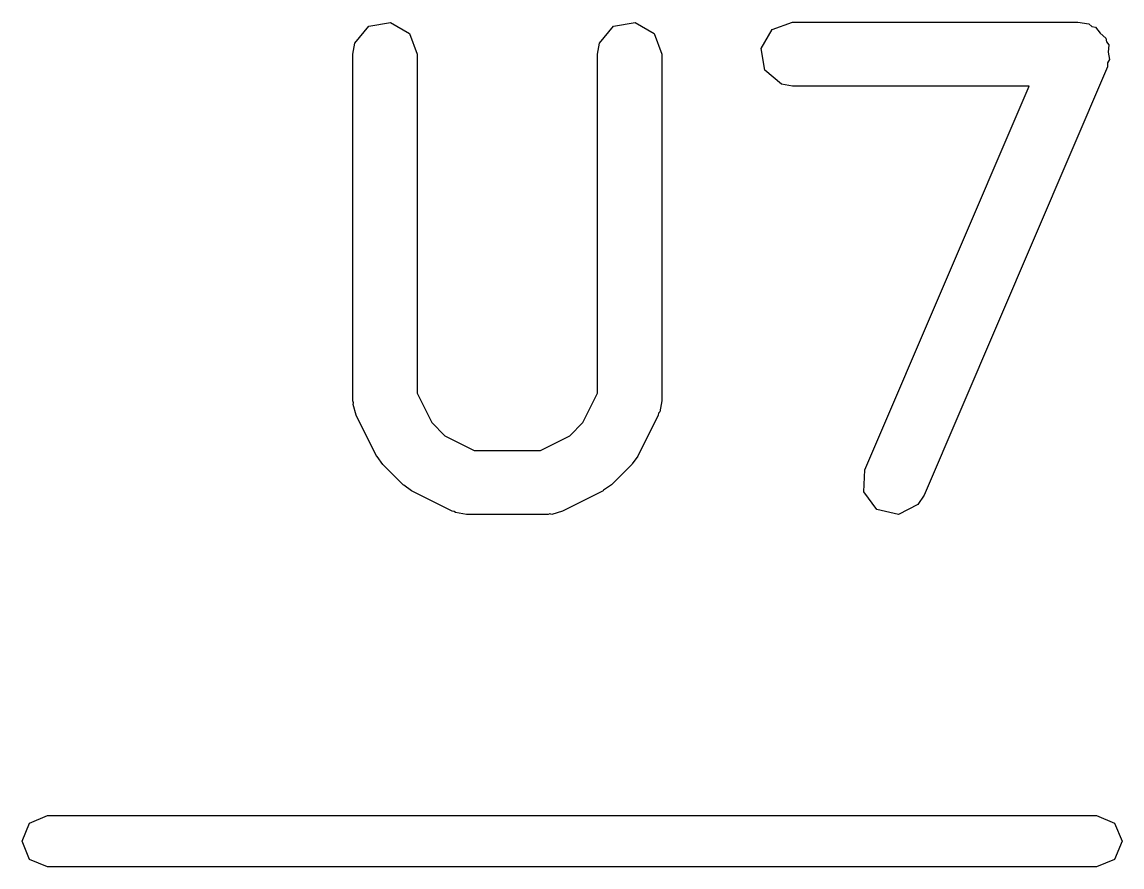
# Model space of a CAD drawing. Extents: x 0 to 1.5, y 0.2 to 4.97.
# Drawn here: x 1.1531 to 1.2543, y 4.8917 to 4.9694 of the extents above; entities that cross this region are included whole.
import ezdxf

# ---------------------------------------------------------------- set-up
doc = ezdxf.new("R2010")
doc.units = 0
doc.header["$MEASUREMENT"] = 0
doc.layers.add('BLACK', color=7, linetype='CONTINUOUS')

msp = doc.modelspace()

# ---------------------------------------------------------------- linework, layer by layer
at = {"layer": 'BLACK', "linetype": 'CONTINUOUS'}
for p, q in [((1.18376, 4.96745), (1.18506, 4.969)), ((1.18506, 4.969), (1.18705, 4.96935)), ((1.18705, 4.96935), (1.1888, 4.96834)), ((1.20626, 4.96745), (1.20756, 4.969)), ((1.20756, 4.969), (1.20955, 4.96935)), ((1.20955, 4.96935), (1.2113, 4.96834)), ((1.22214, 4.9687), (1.22403, 4.96939)), ((1.22403, 4.96939), (1.25028, 4.96939)), ((1.25028, 4.96939), (1.25129, 4.96922)), ((1.25129, 4.96922), (1.25156, 4.96899)), ((1.25156, 4.96899), (1.2519, 4.96891)), ((1.1888, 4.96834), (1.18949, 4.96644)), ((1.2113, 4.96834), (1.21199, 4.96644)), ((1.22113, 4.96695), (1.22214, 4.9687)), ((1.2519, 4.96891), (1.25231, 4.96836)), ((1.25231, 4.96836), (1.25284, 4.96792)), ((1.18359, 4.96644), (1.18376, 4.96745)), ((1.20608, 4.96644), (1.20626, 4.96745)), ((1.22148, 4.96497), (1.22113, 4.96695)), ((1.25284, 4.96792), (1.2529, 4.96757)), ((1.2529, 4.96757), (1.25311, 4.9673)), ((1.25311, 4.9673), (1.25307, 4.96661)), ((1.18359, 4.93457), (1.18359, 4.96644)), ((1.18949, 4.96644), (1.18949, 4.93527)), ((1.20608, 4.93527), (1.20608, 4.96644)), ((1.21199, 4.96644), (1.21199, 4.93457)), ((1.25319, 4.96593), (1.25301, 4.96563)), ((1.25307, 4.96661), (1.25319, 4.96593)), ((1.22302, 4.96367), (1.22148, 4.96497)), ((1.253, 4.96528), (1.23612, 4.92591)), ((1.25301, 4.96563), (1.253, 4.96528)), ((1.22403, 4.96349), (1.22302, 4.96367)), ((1.2458, 4.96349), (1.22403, 4.96349)), ((1.23069, 4.92823), (1.2458, 4.96349)), ((1.18365, 4.9344), (1.18359, 4.93457)), ((1.18949, 4.93527), (1.19084, 4.93257)), ((1.20473, 4.93257), (1.20608, 4.93527)), ((1.21199, 4.93457), (1.21181, 4.93356)), ((1.18361, 4.93423), (1.18365, 4.9344)), ((1.1839, 4.93325), (1.18361, 4.93423)), ((1.21181, 4.93356), (1.2117, 4.93343)), ((1.18577, 4.9295), (1.1839, 4.93325)), ((1.19084, 4.93257), (1.19204, 4.93137)), ((1.20354, 4.93137), (1.20473, 4.93257)), ((1.21168, 4.93325), (1.2098, 4.9295)), ((1.2117, 4.93343), (1.21168, 4.93325)), ((1.19204, 4.93137), (1.19474, 4.93002)), ((1.20084, 4.93002), (1.20354, 4.93137)), ((1.18582, 4.92946), (1.18577, 4.9295)), ((1.19474, 4.93002), (1.20084, 4.93002)), ((1.2098, 4.9295), (1.20928, 4.92879)), ((1.18633, 4.92873), (1.18582, 4.92946)), ((1.1882, 4.92686), (1.18633, 4.92873)), ((1.20925, 4.92873), (1.20737, 4.92686)), ((1.20928, 4.92879), (1.20925, 4.92873)), ((1.23058, 4.92622), (1.23069, 4.92823)), ((1.18826, 4.92683), (1.1882, 4.92686)), ((1.18897, 4.92631), (1.18826, 4.92683)), ((1.20737, 4.92686), (1.20665, 4.92635)), ((1.19272, 4.92443), (1.18897, 4.92631)), ((1.20661, 4.92631), (1.20286, 4.92443)), ((1.20665, 4.92635), (1.20661, 4.92631)), ((1.23179, 4.9246), (1.23058, 4.92622)), ((1.23612, 4.92591), (1.23556, 4.92505)), ((1.23376, 4.92414), (1.23179, 4.9246)), ((1.23556, 4.92505), (1.23376, 4.92414)), ((1.19289, 4.92441), (1.19272, 4.92443)), ((1.19303, 4.9243), (1.19289, 4.92441)), ((1.19404, 4.92412), (1.19303, 4.9243)), ((1.20154, 4.92412), (1.19404, 4.92412)), ((1.2017, 4.92418), (1.20154, 4.92412)), ((1.20187, 4.92414), (1.2017, 4.92418)), ((1.20286, 4.92443), (1.20187, 4.92414)), ((1.15384, 4.89576), (1.15551, 4.89646)), ((1.15551, 4.89646), (1.25197, 4.89646)), ((1.25197, 4.89646), (1.25364, 4.89576)), ((1.15315, 4.89409), (1.15384, 4.89576)), ((1.25364, 4.89576), (1.25433, 4.89409)), ((1.15384, 4.89242), (1.15315, 4.89409)), ((1.25433, 4.89409), (1.25364, 4.89242)), ((1.15551, 4.89173), (1.15384, 4.89242)), ((1.25364, 4.89242), (1.25197, 4.89173)), ((1.25197, 4.89173), (1.15551, 4.89173))]:
    msp.add_line(p, q, dxfattribs=at)

doc.saveas('drawing.dxf')
